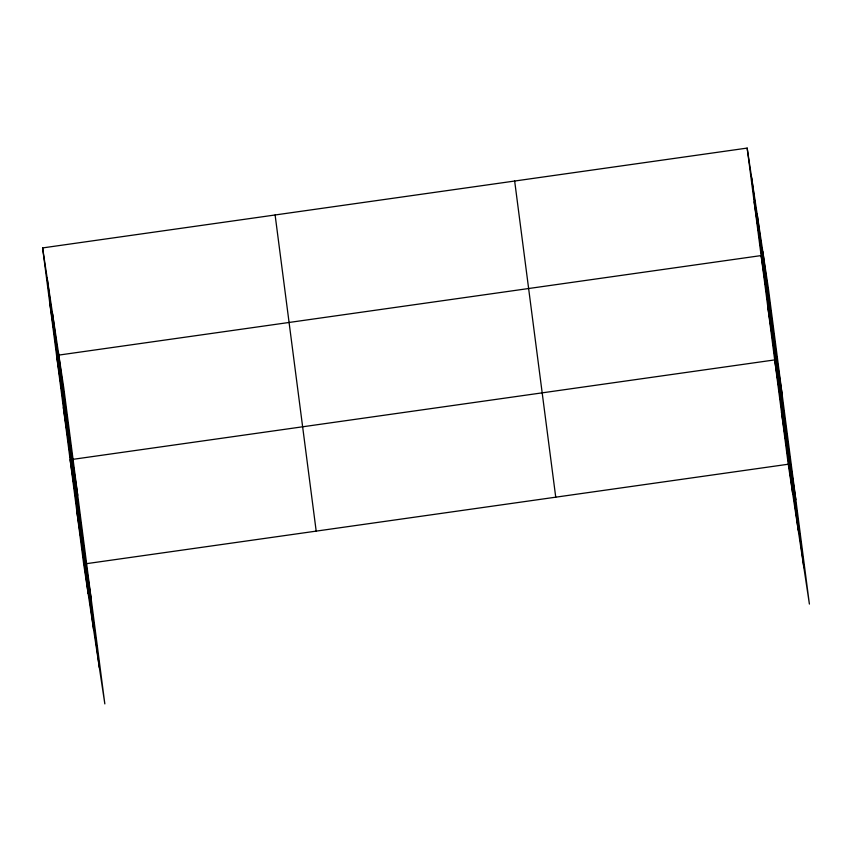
<?xml version="1.0" encoding="UTF-8"?>
<svg xmlns="http://www.w3.org/2000/svg" width="852" height="852" viewBox="0 0 852 852"><rect width="100%" height="100%" fill="white"/><g stroke="black" fill="none" stroke-linecap="round" stroke-linejoin="round"><path stroke-width="1.28" d="M42.6 247.921L63.751 387.767L104.839 703.912L83.688 564.067L42.6 247.921L747.161 148.088L768.312 287.933L809.4 604.079L788.249 464.233L747.161 148.088M83.688 564.067L788.249 464.233M754.148 201.839L758.631 231.499M782.285 395.424L761.134 255.579L56.573 355.412L77.724 495.257M767.918 307.742L772.402 337.403M795.843 499.751L774.692 359.906L70.13 459.739L91.281 599.584M781.476 412.07L785.959 441.73M49.586 301.661L54.07 331.332M63.346 407.575L67.83 437.236M76.904 511.903L81.387 541.563M762.817 251.574L803.905 567.72M757.151 214.118L798.239 530.253M751.656 177.759L792.733 493.894M514.661 181.039L555.738 497.174M275.111 214.981L316.188 531.115M58.255 351.407L99.333 667.553M52.59 313.951L93.667 630.086M47.084 277.592L88.171 593.727"/></g></svg>
